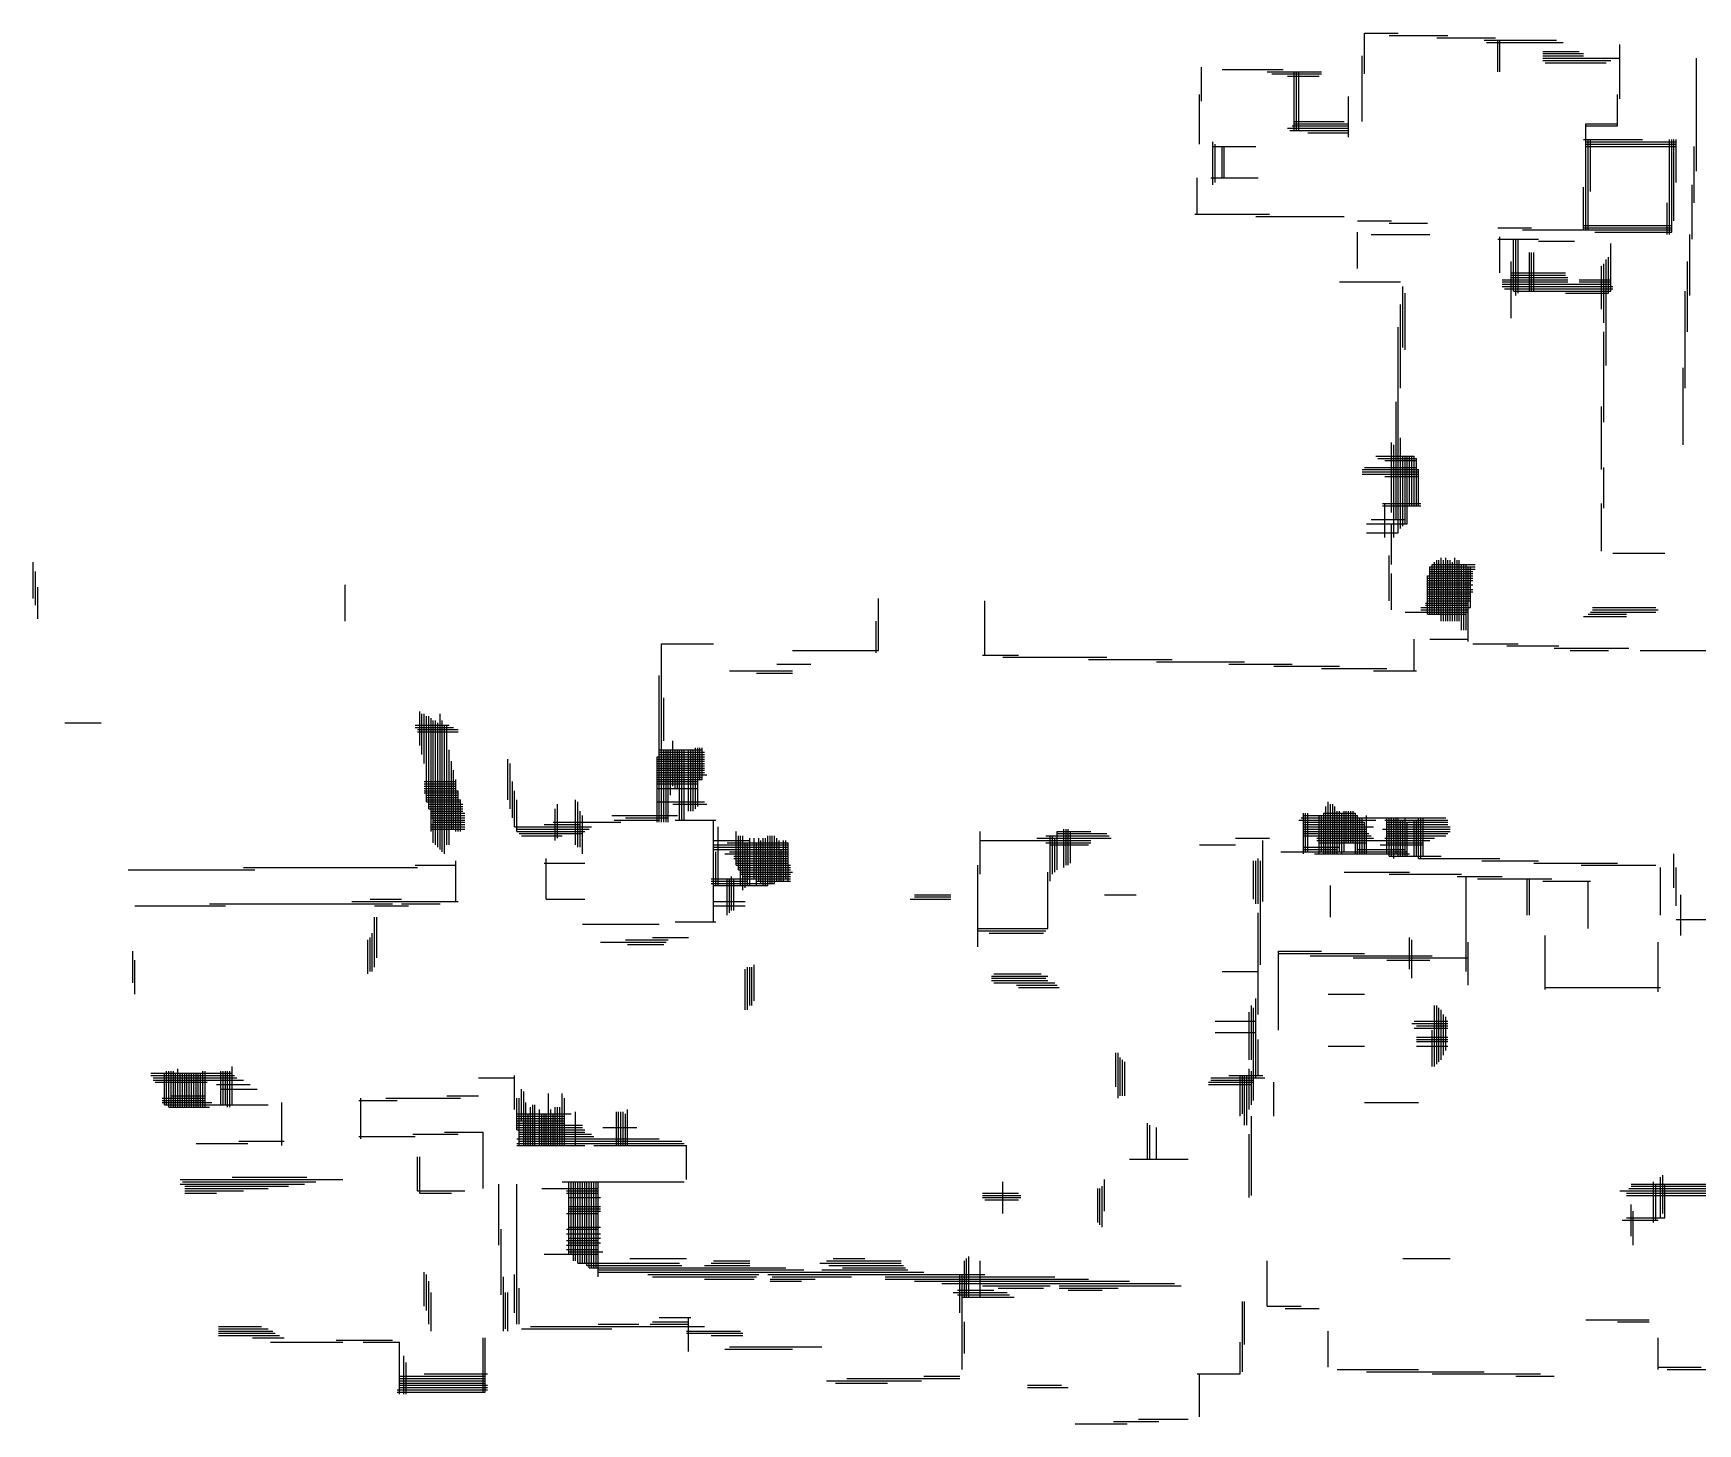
# Model space of a CAD drawing. Extents: x -18.2 to 24.4, y -13.5 to 16.4.
# Drawn here: x -18.2 to -3.47, y -13.1 to -0.8 of the extents above; entities that cross this region are included whole.
import ezdxf

# ---------------------------------------------------------------- set-up
doc = ezdxf.new("R2010")
doc.units = 0
doc.layers.add('1-0_REZ', color=7, linetype='CONTINUOUS')

msp = doc.modelspace()

# ---------------------------------------------------------------- linework, layer by layer
at = {"layer": '1-0_REZ'}
for p, q in [((-6.42, -0.8), (-6.12, -0.8)), ((-6.42, -1.16), (-6.42, -0.8)), ((-6.2, -0.82), (-5.68, -0.82)), ((-5.78, -0.84), (-5.26, -0.84)), ((-5.36, -0.86), (-4.72, -0.86)), ((-5.34, -0.88), (-4.66, -0.88)), ((-5.24, -1.14), (-5.24, -0.86)), ((-5.22, -1.14), (-5.22, -0.86)), ((-6.44, -1.58), (-6.44, -1)), ((-4.84, -0.96), (-4.52, -0.96)), ((-4.84, -0.98), (-4.48, -0.98)), ((-4.84, -1), (-4.48, -1)), ((-4.84, -1.02), (-4.16, -1.02)), ((-4.16, -1.38), (-4.16, -0.9)), ((-3.48, -2.02), (-3.48, -1.02)), ((-7.86, -1.4), (-7.86, -1.1)), ((-7.68, -1.12), (-7.14, -1.12)), ((-7.28, -1.14), (-6.8, -1.14)), ((-7.24, -1.16), (-6.8, -1.16)), ((-7.04, -1.66), (-7.04, -1.14)), ((-7.02, -1.66), (-7.02, -1.14)), ((-7, -1.66), (-7, -1.14)), ((-4.84, -1.04), (-4.24, -1.04)), ((-4.82, -1.06), (-4.28, -1.06)), ((-7.1, -1.18), (-6.82, -1.18)), ((-7.88, -1.78), (-7.88, -1.34)), ((-6.56, -1.72), (-6.56, -1.36)), ((-4.18, -1.62), (-4.18, -1.34)), ((-7.06, -1.62), (-6.56, -1.62)), ((-7.04, -1.58), (-6.6, -1.58)), ((-7.04, -1.6), (-6.56, -1.6)), ((-4.46, -1.6), (-4.18, -1.6)), ((-4.46, -2.54), (-4.46, -1.6)), ((-4.46, -1.62), (-4.18, -1.62)), ((-7.76, -2.14), (-7.76, -1.76)), ((-7.1, -1.64), (-6.56, -1.64)), ((-7.08, -1.66), (-6.56, -1.66)), ((-6.92, -1.68), (-6.56, -1.68)), ((-4.48, -1.74), (-3.96, -1.74)), ((-4.46, -1.76), (-3.66, -1.76)), ((-4.44, -2.54), (-4.44, -1.74)), ((-4.42, -2.2), (-4.42, -1.74)), ((-3.72, -2.58), (-3.72, -1.74)), ((-3.7, -2.56), (-3.7, -1.74)), ((-3.68, -2.46), (-3.68, -1.74)), ((-3.66, -2.12), (-3.66, -1.74)), ((-7.76, -1.8), (-7.38, -1.8)), ((-7.74, -2.12), (-7.74, -1.78)), ((-7.68, -2.08), (-7.68, -1.8)), ((-7.66, -2.08), (-7.66, -1.8)), ((-4.46, -1.78), (-3.66, -1.78)), ((-4.46, -1.8), (-3.66, -1.8)), ((-3.5, -2.3), (-3.5, -1.8)), ((-7.9, -2.4), (-7.9, -2.08)), ((-7.78, -2.08), (-7.36, -2.08)), ((-4.48, -2.54), (-4.48, -2.16)), ((-3.52, -2.62), (-3.52, -2.14)), ((-3.74, -2.58), (-3.74, -2.3)), ((-7.92, -2.4), (-7.26, -2.4)), ((-7.38, -2.42), (-6.6, -2.42)), ((-6.48, -2.46), (-6.18, -2.46)), ((-6.2, -2.48), (-5.86, -2.48)), ((-4.48, -2.5), (-3.7, -2.5)), ((-6.48, -2.88), (-6.48, -2.56)), ((-6.36, -2.58), (-5.84, -2.58)), ((-5.24, -2.52), (-4.94, -2.52)), ((-5.24, -2.62), (-4.88, -2.62)), ((-5.22, -2.92), (-5.22, -2.6)), ((-5.1, -3.08), (-5.1, -2.62)), ((-5.08, -3.12), (-5.08, -2.62)), ((-5.06, -3.1), (-5.06, -2.62)), ((-5.02, -2.54), (-3.7, -2.54)), ((-4.88, -2.64), (-4.56, -2.64)), ((-4.48, -2.52), (-3.7, -2.52)), ((-4.38, -2.56), (-3.7, -2.56)), ((-3.54, -3.12), (-3.54, -2.58)), ((-4.96, -3.08), (-4.96, -2.74)), ((-4.94, -3.08), (-4.94, -2.74)), ((-4.92, -3.08), (-4.92, -2.74)), ((-4.26, -3.1), (-4.26, -2.78)), ((-4.24, -3.08), (-4.24, -2.66)), ((-5.12, -3.32), (-5.12, -2.82)), ((-5.12, -2.92), (-4.64, -2.92)), ((-5.12, -2.94), (-4.64, -2.94)), ((-4.32, -3.24), (-4.32, -2.86)), ((-4.3, -3.36), (-4.3, -2.84)), ((-4.28, -3.74), (-4.28, -2.8)), ((-3.56, -3.44), (-3.56, -2.82)), ((-6.64, -3), (-6.1, -3)), ((-6.08, -3.58), (-6.08, -3.04)), ((-5.2, -2.98), (-4.62, -2.98)), ((-5.2, -3), (-4.62, -3)), ((-5.2, -3.02), (-4.24, -3.02)), ((-5.2, -3.04), (-4.22, -3.04)), ((-5.18, -3.06), (-4.22, -3.06)), ((-5.12, -2.96), (-4.62, -2.96)), ((-5.1, -3.08), (-4.24, -3.08)), ((-4.52, -2.98), (-4.24, -2.98)), ((-4.52, -3), (-4.24, -3)), ((-3.58, -3.94), (-3.58, -3.08)), ((-6.1, -3.94), (-6.1, -3.2)), ((-6.06, -3.6), (-6.06, -3.1)), ((-4.64, -3.1), (-4.26, -3.1)), ((-6.12, -5.22), (-6.12, -3.4)), ((-4.3, -4.24), (-4.3, -3.44)), ((-3.6, -4.44), (-3.6, -3.76)), ((-6.14, -5.1), (-6.14, -4.06)), ((-4.32, -4.66), (-4.32, -4.1)), ((-6.1, -5.18), (-6.1, -4.38)), ((-6.32, -4.54), (-5.98, -4.54)), ((-6.3, -4.56), (-5.96, -4.56)), ((-6.18, -5.04), (-6.18, -4.42)), ((-6.16, -5.26), (-6.16, -4.44)), ((-6.08, -5.16), (-6.08, -4.54)), ((-6.06, -5.14), (-6.06, -4.54)), ((-6.04, -5.14), (-6.04, -4.54)), ((-6.02, -4.98), (-6.02, -4.54)), ((-6, -4.98), (-6, -4.54)), ((-5.98, -4.98), (-5.98, -4.54)), ((-5.96, -4.98), (-5.96, -4.56)), ((-6.44, -4.66), (-5.94, -4.66)), ((-6.44, -4.68), (-5.94, -4.68)), ((-6.44, -4.7), (-5.94, -4.7)), ((-6.42, -4.64), (-5.96, -4.64)), ((-6.24, -4.58), (-5.96, -4.58)), ((-5.94, -4.98), (-5.94, -4.66)), ((-4.3, -5), (-4.3, -4.64)), ((-6.24, -4.72), (-5.94, -4.72)), ((-6.26, -4.96), (-5.92, -4.96)), ((-6.26, -4.98), (-5.92, -4.98)), ((-6.24, -5.26), (-6.24, -4.96)), ((-4.32, -5.38), (-4.32, -4.96)), ((-6.4, -5.14), (-6.04, -5.14)), ((-6.36, -5.1), (-6.06, -5.1)), ((-6.18, -5.5), (-6.18, -5.14)), ((-6.4, -5.22), (-6.12, -5.22)), ((-6.2, -5.82), (-6.2, -5.42)), ((-5.74, -6), (-5.74, -5.44)), ((-5.7, -6), (-5.7, -5.44)), ((-5.62, -6), (-5.62, -5.44)), ((-4.22, -5.4), (-3.76, -5.4)), ((-18.2, -5.8), (-18.2, -5.48)), ((-18.18, -5.86), (-18.18, -5.56)), ((-6.18, -5.9), (-6.18, -5.58)), ((-5.84, -5.52), (-5.44, -5.52)), ((-5.84, -5.94), (-5.84, -5.52)), ((-5.84, -5.54), (-5.44, -5.54)), ((-5.84, -5.56), (-5.46, -5.56)), ((-5.84, -5.58), (-5.46, -5.58)), ((-5.82, -5.5), (-5.44, -5.5)), ((-5.82, -5.94), (-5.82, -5.5)), ((-5.8, -5.94), (-5.8, -5.48)), ((-5.78, -5.94), (-5.78, -5.46)), ((-5.76, -5.94), (-5.76, -5.46)), ((-5.72, -6), (-5.72, -5.46)), ((-5.68, -6), (-5.68, -5.46)), ((-5.66, -6), (-5.66, -5.46)), ((-5.64, -6), (-5.64, -5.48)), ((-5.6, -6), (-5.6, -5.46)), ((-5.58, -6), (-5.58, -5.46)), ((-5.56, -6.08), (-5.56, -5.5)), ((-5.54, -6.08), (-5.54, -5.5)), ((-5.52, -6.08), (-5.52, -5.5)), ((-5.5, -6.18), (-5.5, -5.52)), ((-5.48, -5.88), (-5.48, -5.52)), ((-18.16, -5.98), (-18.16, -5.7)), ((-15.44, -6), (-15.44, -5.68)), ((-5.86, -5.6), (-5.46, -5.6)), ((-5.86, -5.94), (-5.86, -5.6)), ((-5.86, -5.62), (-5.46, -5.62)), ((-5.86, -5.64), (-5.46, -5.64)), ((-5.86, -5.66), (-5.48, -5.66)), ((-5.86, -5.68), (-5.46, -5.68)), ((-5.86, -5.7), (-5.48, -5.7)), ((-5.86, -5.72), (-5.46, -5.72)), ((-5.86, -5.74), (-5.46, -5.74)), ((-10.72, -6.26), (-10.72, -5.8)), ((-9.78, -6.3), (-9.78, -5.82)), ((-5.92, -5.88), (-5.48, -5.88)), ((-5.88, -5.84), (-5.5, -5.84)), ((-5.88, -5.86), (-5.5, -5.86)), ((-5.86, -5.76), (-5.48, -5.76)), ((-5.86, -5.78), (-5.48, -5.78)), ((-5.86, -5.8), (-5.48, -5.8)), ((-5.86, -5.82), (-5.48, -5.82)), ((-4.4, -5.88), (-3.84, -5.88)), ((-10.74, -6.28), (-10.74, -6)), ((-6.06, -5.92), (-5.5, -5.92)), ((-5.92, -5.9), (-5.5, -5.9)), ((-5.86, -5.94), (-5.52, -5.94)), ((-4.48, -5.96), (-4.1, -5.96)), ((-4.44, -5.94), (-4.1, -5.94)), ((-4.42, -5.92), (-3.84, -5.92)), ((-4.4, -5.9), (-3.82, -5.9)), ((-5.98, -6.44), (-5.98, -6.16)), ((-5.84, -6.16), (-5.5, -6.16)), ((-12.64, -6.2), (-12.18, -6.2)), ((-12.64, -7.78), (-12.64, -6.2)), ((-11.48, -6.26), (-10.72, -6.26)), ((-9.8, -6.3), (-9.48, -6.3)), ((-9.62, -6.32), (-8.7, -6.32)), ((-5.46, -6.2), (-5.06, -6.2)), ((-5.16, -6.22), (-4.7, -6.22)), ((-4.74, -6.24), (-4.08, -6.24)), ((-4.6, -6.26), (-4.26, -6.26)), ((-3.98, -6.26), (-3.38, -6.26)), ((-12.66, -7.78), (-12.66, -6.48)), ((-12.04, -6.44), (-11.48, -6.44)), ((-11.8, -6.46), (-11.48, -6.46)), ((-11.62, -6.38), (-11.32, -6.38)), ((-8.86, -6.34), (-8.12, -6.34)), ((-8.26, -6.36), (-7.48, -6.36)), ((-7.62, -6.38), (-7.06, -6.38)), ((-7.22, -6.4), (-6.64, -6.4)), ((-6.8, -6.42), (-6.22, -6.42)), ((-6.34, -6.44), (-5.96, -6.44)), ((-12.62, -7.06), (-12.62, -6.68)), ((-17.92, -6.9), (-17.6, -6.9)), ((-14.82, -6.92), (-14.52, -6.92)), ((-14.78, -7.1), (-14.78, -6.8)), ((-14.76, -7.18), (-14.76, -6.82)), ((-14.74, -7.26), (-14.74, -6.82)), ((-14.72, -7.6), (-14.72, -6.84)), ((-14.7, -7.66), (-14.7, -6.84)), ((-14.68, -7.86), (-14.68, -6.86)), ((-14.66, -7.96), (-14.66, -6.88)), ((-14.64, -7.98), (-14.64, -6.88)), ((-14.62, -8), (-14.62, -6.9)), ((-14.6, -8.02), (-14.6, -6.82)), ((-14.58, -8.04), (-14.58, -6.88)), ((-14.56, -8.06), (-14.56, -6.92)), ((-14.54, -7.98), (-14.54, -6.92)), ((-14.82, -6.94), (-14.48, -6.94)), ((-14.8, -6.96), (-14.44, -6.96)), ((-14.8, -6.98), (-14.44, -6.98)), ((-12.54, -7.46), (-12.54, -7.06)), ((-14.52, -7.98), (-14.52, -7.14)), ((-12.68, -7.2), (-12.26, -7.2)), ((-12.68, -7.78), (-12.68, -7.2)), ((-12.66, -7.14), (-12.28, -7.14)), ((-12.66, -7.16), (-12.26, -7.16)), ((-12.66, -7.18), (-12.26, -7.18)), ((-12.62, -7.78), (-12.62, -7.14)), ((-12.6, -7.78), (-12.6, -7.14)), ((-12.58, -7.78), (-12.58, -7.14)), ((-12.56, -7.54), (-12.56, -7.14)), ((-12.52, -7.48), (-12.52, -7.14)), ((-12.5, -7.48), (-12.5, -7.14)), ((-12.48, -7.76), (-12.48, -7.14)), ((-12.46, -7.76), (-12.46, -7.14)), ((-12.44, -7.76), (-12.44, -7.14)), ((-12.4, -7.68), (-12.4, -7.14)), ((-12.38, -7.68), (-12.38, -7.14)), ((-12.36, -7.68), (-12.36, -7.14)), ((-12.34, -7.66), (-12.34, -7.12)), ((-12.32, -7.64), (-12.32, -7.12)), ((-12.3, -7.4), (-12.3, -7.12)), ((-12.28, -7.4), (-12.28, -7.12)), ((-14.5, -7.84), (-14.5, -7.24)), ((-14.48, -7.84), (-14.48, -7.32)), ((-14, -7.58), (-14, -7.22)), ((-13.98, -7.66), (-13.98, -7.26)), ((-12.68, -7.22), (-12.26, -7.22)), ((-12.68, -7.24), (-12.26, -7.24)), ((-12.68, -7.26), (-12.26, -7.26)), ((-12.68, -7.28), (-12.26, -7.28)), ((-12.68, -7.3), (-12.26, -7.3)), ((-12.68, -7.32), (-12.26, -7.32)), ((-12.68, -7.34), (-12.26, -7.34)), ((-12.68, -7.36), (-12.24, -7.36)), ((-14.74, -7.42), (-14.46, -7.42)), ((-14.74, -7.44), (-14.46, -7.44)), ((-14.74, -7.46), (-14.46, -7.46)), ((-14.74, -7.48), (-14.46, -7.48)), ((-14.74, -7.5), (-14.44, -7.5)), ((-14.46, -7.86), (-14.46, -7.4)), ((-14.44, -7.86), (-14.44, -7.5)), ((-13.96, -7.74), (-13.96, -7.42)), ((-13.94, -7.82), (-13.94, -7.5)), ((-12.68, -7.38), (-12.28, -7.38)), ((-12.68, -7.4), (-12.28, -7.4)), ((-12.68, -7.42), (-12.32, -7.42)), ((-12.68, -7.44), (-12.32, -7.44)), ((-12.68, -7.48), (-12.32, -7.48)), ((-14.74, -7.52), (-14.44, -7.52)), ((-14.72, -7.54), (-14.44, -7.54)), ((-14.72, -7.56), (-14.44, -7.56)), ((-14.72, -7.58), (-14.42, -7.58)), ((-14.72, -7.6), (-14.42, -7.6)), ((-14.7, -7.62), (-14.4, -7.62)), ((-14.7, -7.64), (-14.4, -7.64)), ((-14.42, -7.86), (-14.42, -7.58)), ((-13.92, -7.86), (-13.92, -7.58)), ((-13.56, -7.92), (-13.56, -7.62)), ((-13.4, -7.98), (-13.4, -7.58)), ((-13.38, -8), (-13.38, -7.6)), ((-12.68, -7.6), (-12.26, -7.6)), ((-12.54, -7.62), (-12.24, -7.62)), ((-6.76, -8.06), (-6.76, -7.64)), ((-6.74, -8.06), (-6.74, -7.6)), ((-6.72, -8.06), (-6.72, -7.62)), ((-6.7, -8.06), (-6.7, -7.62)), ((-6.68, -8.06), (-6.68, -7.64)), ((-14.7, -7.66), (-14.4, -7.66)), ((-14.68, -7.68), (-14.4, -7.68)), ((-14.68, -7.7), (-14.38, -7.7)), ((-14.68, -7.72), (-14.38, -7.72)), ((-14.68, -7.74), (-14.38, -7.74)), ((-14.68, -7.8), (-14.38, -7.8)), ((-14.66, -7.76), (-14.38, -7.76)), ((-14.66, -7.78), (-14.38, -7.78)), ((-13.68, -7.8), (-13.36, -7.8)), ((-13.6, -7.78), (-13, -7.78)), ((-13.58, -7.94), (-13.58, -7.66)), ((-13.36, -8), (-13.36, -7.68)), ((-13.34, -8.06), (-13.34, -7.72)), ((-13.08, -7.72), (-12.5, -7.72)), ((-13.06, -7.76), (-12.66, -7.76)), ((-12.96, -7.74), (-12.58, -7.74)), ((-12.52, -7.76), (-12.16, -7.76)), ((-12.18, -8.66), (-12.18, -7.76)), ((-7, -7.76), (-6.32, -7.76)), ((-6.98, -7.74), (-5.7, -7.74)), ((-6.96, -8.06), (-6.96, -7.7)), ((-6.96, -7.72), (-6.48, -7.72)), ((-6.96, -7.78), (-6.42, -7.78)), ((-6.96, -7.8), (-6.42, -7.8)), ((-6.94, -8.04), (-6.94, -7.7)), ((-6.92, -8.04), (-6.92, -7.7)), ((-6.82, -8.06), (-6.82, -7.72)), ((-6.8, -8.04), (-6.8, -7.72)), ((-6.78, -7.7), (-6.5, -7.7)), ((-6.78, -8.06), (-6.78, -7.7)), ((-6.66, -8.06), (-6.66, -7.68)), ((-6.64, -8.04), (-6.64, -7.68)), ((-6.62, -8.06), (-6.62, -7.7)), ((-6.6, -8.04), (-6.6, -7.68)), ((-6.58, -7.96), (-6.58, -7.68)), ((-6.56, -7.96), (-6.56, -7.68)), ((-6.54, -7.96), (-6.54, -7.68)), ((-6.52, -7.96), (-6.52, -7.68)), ((-6.5, -8.06), (-6.5, -7.7)), ((-6.48, -8.06), (-6.48, -7.72)), ((-6.46, -8.06), (-6.46, -7.74)), ((-6.44, -8.06), (-6.44, -7.74)), ((-6.42, -8.06), (-6.42, -7.78)), ((-6.4, -8.06), (-6.4, -7.72)), ((-6.24, -7.76), (-5.68, -7.76)), ((-6.22, -8.06), (-6.22, -7.74)), ((-6.22, -7.78), (-5.68, -7.78)), ((-6.22, -7.8), (-5.68, -7.8)), ((-6.2, -8.08), (-6.2, -7.74)), ((-6.18, -8.08), (-6.18, -7.74)), ((-6.16, -8.1), (-6.16, -7.74)), ((-6.14, -8.06), (-6.14, -7.74)), ((-6.12, -8.08), (-6.12, -7.74)), ((-6.1, -8.08), (-6.1, -7.76)), ((-6.08, -8.08), (-6.08, -7.76)), ((-6.06, -8.08), (-6.06, -7.74)), ((-6.04, -8.08), (-6.04, -7.78)), ((-5.98, -8.08), (-5.98, -7.76)), ((-5.96, -8.08), (-5.96, -7.76)), ((-5.94, -8.1), (-5.94, -7.74)), ((-5.92, -8.1), (-5.92, -7.74)), ((-5.9, -8.08), (-5.9, -7.74)), ((-14.68, -7.82), (-14.38, -7.82)), ((-14.68, -7.84), (-14.38, -7.84)), ((-13.94, -7.82), (-13.26, -7.82)), ((-13.92, -7.84), (-13.28, -7.84)), ((-13.92, -7.86), (-13.32, -7.86)), ((-13.9, -7.88), (-13.34, -7.88)), ((-13.88, -7.9), (-13.52, -7.9)), ((-12.18, -7.94), (-11.86, -7.94)), ((-12.14, -8.34), (-12.14, -7.82)), ((-11.98, -8.16), (-11.98, -7.86)), ((-11.96, -8.2), (-11.96, -7.9)), ((-11.94, -8.34), (-11.94, -7.9)), ((-11.92, -8.38), (-11.92, -7.9)), ((-11.86, -8.34), (-11.86, -7.92)), ((-11.82, -8.28), (-11.82, -7.92)), ((-11.78, -8.3), (-11.78, -7.92)), ((-11.76, -8.32), (-11.76, -7.94)), ((-11.74, -8.34), (-11.74, -7.92)), ((-11.72, -8.34), (-11.72, -7.92)), ((-11.7, -8.34), (-11.7, -7.9)), ((-11.68, -8.32), (-11.68, -7.9)), ((-11.66, -8.32), (-11.66, -7.9)), ((-11.64, -8.32), (-11.64, -7.9)), ((-11.62, -8.3), (-11.62, -7.92)), ((-11.6, -8.3), (-11.6, -7.94)), ((-11.56, -8.3), (-11.56, -7.94)), ((-11.54, -8.28), (-11.54, -7.94)), ((-9.82, -8.24), (-9.82, -7.86)), ((-9.82, -7.94), (-8.84, -7.94)), ((-9.32, -7.92), (-8.66, -7.92)), ((-9.24, -7.9), (-8.68, -7.9)), ((-9.2, -8.3), (-9.2, -7.9)), ((-9.18, -8.24), (-9.18, -7.9)), ((-9.16, -8.22), (-9.16, -7.92)), ((-9.14, -7.86), (-8.84, -7.86)), ((-9.14, -8.2), (-9.14, -7.86)), ((-9.14, -7.88), (-8.7, -7.88)), ((-9.08, -8.18), (-9.08, -7.84)), ((-9.06, -8.16), (-9.06, -7.84)), ((-9.04, -8.16), (-9.04, -7.84)), ((-9.02, -8.14), (-9.02, -7.86)), ((-7.56, -7.92), (-7.26, -7.92)), ((-7.32, -8.48), (-7.32, -7.94)), ((-6.96, -7.82), (-6.34, -7.82)), ((-6.96, -7.84), (-6.4, -7.84)), ((-6.96, -7.86), (-6.4, -7.86)), ((-6.96, -7.88), (-6.38, -7.88)), ((-6.96, -7.9), (-6.36, -7.9)), ((-6.84, -7.92), (-6.34, -7.92)), ((-6.84, -7.94), (-5.84, -7.94)), ((-6.26, -7.84), (-5.66, -7.84)), ((-6.24, -7.92), (-5.8, -7.92)), ((-6.22, -7.82), (-5.66, -7.82)), ((-6.22, -7.86), (-5.66, -7.86)), ((-6.22, -7.88), (-5.68, -7.88)), ((-6.22, -7.9), (-5.7, -7.9)), ((-13.66, -8.46), (-13.66, -8.1)), ((-12.18, -7.98), (-11.52, -7.98)), ((-12.18, -8), (-11.52, -8)), ((-12.18, -8.02), (-11.52, -8.02)), ((-12.16, -8.34), (-12.16, -8.04)), ((-12.08, -8.06), (-11.52, -8.06)), ((-12.06, -7.96), (-11.52, -7.96)), ((-12.04, -8.04), (-11.52, -8.04)), ((-12, -8.08), (-11.52, -8.08)), ((-12, -8.1), (-11.52, -8.1)), ((-11.9, -8.36), (-11.9, -7.96)), ((-11.88, -8.34), (-11.88, -7.96)), ((-11.8, -8.34), (-11.8, -7.96)), ((-11.58, -8.3), (-11.58, -8.02)), ((-11.52, -8.3), (-11.52, -7.96)), ((-9.24, -7.96), (-8.84, -7.96)), ((-9.2, -7.98), (-8.86, -7.98)), ((-7.88, -7.98), (-7.56, -7.98)), ((-7.36, -8.5), (-7.36, -8.1)), ((-7.16, -8.04), (-6.04, -8.04)), ((-6.96, -8), (-6.64, -8)), ((-6.96, -8.02), (-6.66, -8.02)), ((-6.86, -8.06), (-6.02, -8.06)), ((-6.82, -7.96), (-6.4, -7.96)), ((-6.48, -8.02), (-6.06, -8.02)), ((-6.28, -7.98), (-5.9, -7.98)), ((-6.22, -7.96), (-5.9, -7.96)), ((-6.2, -8.08), (-5.74, -8.08)), ((-5.94, -8.1), (-5.22, -8.1)), ((-3.68, -8.36), (-3.68, -8.06)), ((-17.36, -8.2), (-16.24, -8.2)), ((-16.34, -8.18), (-14.8, -8.18)), ((-14.82, -8.16), (-14.46, -8.16)), ((-14.46, -8.48), (-14.46, -8.12)), ((-13.68, -8.14), (-13.32, -8.14)), ((-11.98, -8.12), (-11.52, -8.12)), ((-11.98, -8.14), (-11.52, -8.14)), ((-11.98, -8.16), (-11.5, -8.16)), ((-11.96, -8.18), (-11.5, -8.18)), ((-11.96, -8.2), (-11.5, -8.2)), ((-11.94, -8.22), (-11.48, -8.22)), ((-11.94, -8.24), (-11.5, -8.24)), ((-9.84, -8.88), (-9.84, -8.16)), ((-9.22, -8.72), (-9.22, -8.22)), ((-7.4, -8.46), (-7.4, -8.12)), ((-7.38, -8.5), (-7.38, -8.12)), ((-7.34, -9.04), (-7.34, -8.12)), ((-6.6, -8.22), (-6.02, -8.22)), ((-6.2, -8.24), (-5.56, -8.24)), ((-5.38, -8.12), (-4.88, -8.12)), ((-4.92, -8.14), (-4.18, -8.14)), ((-4.5, -8.16), (-3.84, -8.16)), ((-3.8, -8.6), (-3.8, -8.18)), ((-3.66, -8.52), (-3.66, -8.18)), ((-12.2, -8.28), (-11.5, -8.28)), ((-12.2, -8.3), (-11.88, -8.3)), ((-12.2, -8.32), (-11.64, -8.32)), ((-12.18, -8.34), (-11.7, -8.34)), ((-12.06, -8.6), (-12.06, -8.28)), ((-12.04, -8.58), (-12.04, -8.28)), ((-12.02, -8.56), (-12.02, -8.26)), ((-12, -8.56), (-12, -8.28)), ((-11.92, -8.26), (-11.5, -8.26)), ((-11.8, -8.3), (-11.5, -8.3)), ((-6.72, -8.62), (-6.72, -8.34)), ((-5.6, -8.26), (-5.2, -8.26)), ((-5.52, -9.1), (-5.52, -8.26)), ((-5.42, -8.28), (-4.76, -8.28)), ((-4.98, -8.6), (-4.98, -8.28)), ((-4.96, -8.6), (-4.96, -8.28)), ((-4.84, -8.3), (-4.42, -8.3)), ((-4.44, -8.72), (-4.44, -8.3)), ((-17.3, -8.52), (-16.5, -8.52)), ((-16.64, -8.5), (-15.02, -8.5)), ((-15.38, -8.48), (-14.44, -8.48)), ((-15.22, -8.46), (-14.94, -8.46)), ((-15.18, -8.52), (-14.88, -8.52)), ((-14.94, -8.5), (-14.6, -8.5)), ((-13.66, -8.46), (-13.32, -8.46)), ((-12.18, -8.48), (-11.9, -8.48)), ((-12.18, -8.52), (-11.9, -8.52)), ((-10.44, -8.46), (-10.08, -8.46)), ((-10.4, -8.42), (-10.08, -8.42)), ((-10.4, -8.44), (-10.08, -8.44)), ((-8.72, -8.42), (-8.44, -8.42)), ((-3.62, -8.78), (-3.62, -8.42)), ((-15.18, -9.06), (-15.18, -8.62)), ((-15.16, -8.98), (-15.16, -8.62)), ((-13.34, -8.68), (-12.66, -8.68)), ((-12.52, -8.66), (-12.16, -8.66)), ((-7.36, -9.48), (-7.36, -8.58)), ((-3.66, -8.64), (-2.76, -8.64)), ((-15.24, -9.12), (-15.24, -8.82)), ((-15.22, -9.1), (-15.22, -8.8)), ((-15.2, -9.1), (-15.2, -8.76)), ((-12.96, -8.82), (-12.58, -8.82)), ((-12.72, -8.8), (-12.4, -8.8)), ((-9.84, -8.72), (-9.22, -8.72)), ((-9.84, -8.74), (-9.24, -8.74)), ((-9.74, -8.76), (-9.26, -8.76)), ((-6.02, -9.08), (-6.02, -8.8)), ((-6, -9.16), (-6, -8.82)), ((-4.82, -9.26), (-4.82, -8.78)), ((-17.32, -9.2), (-17.32, -8.92)), ((-13.18, -8.84), (-12.6, -8.84)), ((-12.94, -8.86), (-12.62, -8.86)), ((-7.18, -8.92), (-6.8, -8.92)), ((-7.18, -9.62), (-7.18, -8.92)), ((-7.18, -8.94), (-6.42, -8.94)), ((-6.9, -8.96), (-5.82, -8.96)), ((-6.52, -8.98), (-5.5, -8.98)), ((-5.5, -9.22), (-5.5, -8.84)), ((-3.82, -9.28), (-3.82, -8.84)), ((-17.3, -9.3), (-17.3, -9)), ((-11.9, -9.44), (-11.9, -9.08)), ((-11.88, -9.44), (-11.88, -9.06)), ((-11.86, -9.4), (-11.86, -9.06)), ((-11.84, -9.4), (-11.84, -9.06)), ((-11.82, -9.36), (-11.82, -9.04)), ((-9.7, -9.12), (-9.28, -9.12)), ((-7.68, -9.1), (-7.36, -9.1)), ((-6.22, -9), (-5.84, -9)), ((-9.72, -9.14), (-9.22, -9.14)), ((-9.72, -9.16), (-9.24, -9.16)), ((-9.72, -9.18), (-9.22, -9.18)), ((-9.7, -9.2), (-9.16, -9.2)), ((-9.5, -9.22), (-9.14, -9.22)), ((-9.48, -9.24), (-9.12, -9.24)), ((-4.82, -9.24), (-3.8, -9.24)), ((-7.42, -9.88), (-7.42, -9.4)), ((-7.4, -10.24), (-7.4, -9.42)), ((-7.38, -10.04), (-7.38, -9.34)), ((-6.74, -9.3), (-6.42, -9.3)), ((-5.8, -9.94), (-5.8, -9.4)), ((-5.78, -9.92), (-5.78, -9.4)), ((-5.76, -9.9), (-5.76, -9.42)), ((-7.74, -9.54), (-7.38, -9.54)), ((-7.44, -9.88), (-7.44, -9.46)), ((-6, -9.56), (-5.68, -9.56)), ((-5.98, -9.54), (-5.68, -9.54)), ((-5.74, -9.88), (-5.74, -9.44)), ((-5.72, -9.84), (-5.72, -9.48)), ((-5.7, -9.8), (-5.7, -9.5)), ((-7.74, -9.64), (-7.38, -9.64)), ((-7.36, -10.02), (-7.36, -9.7)), ((-5.98, -9.6), (-5.68, -9.6)), ((-5.96, -9.58), (-5.68, -9.58)), ((-5.96, -9.68), (-5.68, -9.68)), ((-5.96, -9.7), (-5.68, -9.7)), ((-5.96, -9.72), (-5.68, -9.72)), ((-5.82, -9.94), (-5.82, -9.62)), ((-8.62, -10.12), (-8.62, -9.82)), ((-8.6, -10.22), (-8.6, -9.82)), ((-8.58, -10.2), (-8.58, -9.86)), ((-6.74, -9.76), (-6.42, -9.76)), ((-5.96, -9.76), (-5.68, -9.76)), ((-17.16, -10), (-16.44, -10)), ((-17.04, -10.28), (-17.04, -10)), ((-17.02, -10.28), (-17.02, -9.98)), ((-17, -10.3), (-17, -9.98)), ((-16.98, -10.3), (-16.98, -9.98)), ((-16.96, -10.3), (-16.96, -9.98)), ((-16.94, -10.3), (-16.94, -10)), ((-16.92, -10.3), (-16.92, -9.96)), ((-16.9, -10.3), (-16.9, -10)), ((-16.88, -10.3), (-16.88, -10)), ((-16.86, -10.3), (-16.86, -10)), ((-16.84, -10.3), (-16.84, -10)), ((-16.82, -10.3), (-16.82, -10)), ((-16.8, -10.3), (-16.8, -10)), ((-16.78, -10.3), (-16.78, -10)), ((-16.76, -10.3), (-16.76, -10)), ((-16.74, -10.3), (-16.74, -10)), ((-16.72, -10.3), (-16.72, -10)), ((-16.7, -10.3), (-16.7, -9.98)), ((-16.68, -10.3), (-16.68, -9.98)), ((-16.54, -10.28), (-16.54, -9.98)), ((-16.52, -10.28), (-16.52, -9.98)), ((-16.5, -10.28), (-16.5, -9.98)), ((-16.48, -10.3), (-16.48, -9.98)), ((-16.46, -10.3), (-16.46, -9.98)), ((-16.44, -10.28), (-16.44, -9.94)), ((-8.56, -10.2), (-8.56, -9.88)), ((-8.54, -10.2), (-8.54, -9.9)), ((-7.44, -10.32), (-7.44, -9.96)), ((-7.42, -10.28), (-7.42, -9.98)), ((-17.16, -10.02), (-16.42, -10.02)), ((-17.14, -10.04), (-16.4, -10.04)), ((-17.14, -10.06), (-16.34, -10.06)), ((-17.12, -10.08), (-16.66, -10.08)), ((-16.58, -10.1), (-16.28, -10.1)), ((-16.54, -10.14), (-16.22, -10.14)), ((-14.26, -10.04), (-13.94, -10.04)), ((-13.94, -10.32), (-13.94, -10.02)), ((-13.88, -10.42), (-13.88, -10.14)), ((-13.86, -10.64), (-13.86, -10.16)), ((-7.8, -10.08), (-7.4, -10.08)), ((-7.8, -10.1), (-7.42, -10.1)), ((-7.78, -10.04), (-7.3, -10.04)), ((-7.78, -10.06), (-7.4, -10.06)), ((-7.62, -10.02), (-7.32, -10.02)), ((-7.52, -10.38), (-7.52, -10.02)), ((-7.5, -10.36), (-7.5, -10.02)), ((-7.48, -10.46), (-7.48, -10.02)), ((-7.46, -10.46), (-7.46, -10.02)), ((-7.22, -10.38), (-7.22, -10.08)), ((-17.06, -10.22), (-16.68, -10.22)), ((-17.06, -10.24), (-16.68, -10.24)), ((-17.06, -10.26), (-16.62, -10.26)), ((-17.04, -10.28), (-16.12, -10.28)), ((-17, -10.3), (-16.64, -10.3)), ((-16.98, -10.2), (-16.68, -10.2)), ((-16, -10.64), (-16, -10.26)), ((-15.32, -10.24), (-14.98, -10.24)), ((-15.3, -10.58), (-15.3, -10.22)), ((-15.08, -10.22), (-14.42, -10.22)), ((-14.54, -10.2), (-14.26, -10.2)), ((-13.92, -10.5), (-13.92, -10.22)), ((-13.9, -10.64), (-13.9, -10.22)), ((-13.84, -10.64), (-13.84, -10.26)), ((-13.8, -10.64), (-13.8, -10.3)), ((-13.78, -10.64), (-13.78, -10.28)), ((-13.76, -10.64), (-13.76, -10.28)), ((-13.64, -10.64), (-13.64, -10.18)), ((-13.58, -10.64), (-13.58, -10.3)), ((-13.56, -10.64), (-13.56, -10.3)), ((-13.54, -10.64), (-13.54, -10.3)), ((-13.52, -10.64), (-13.52, -10.18)), ((-13.5, -10.64), (-13.5, -10.22)), ((-6.42, -10.26), (-5.94, -10.26)), ((-13.92, -10.36), (-13.44, -10.36)), ((-13.92, -10.38), (-13.5, -10.38)), ((-13.92, -10.4), (-13.5, -10.4)), ((-13.92, -10.42), (-13.5, -10.42)), ((-13.92, -10.44), (-13.5, -10.44)), ((-13.82, -10.64), (-13.82, -10.36)), ((-13.72, -10.64), (-13.72, -10.32)), ((-13.7, -10.64), (-13.7, -10.36)), ((-13.68, -10.64), (-13.68, -10.36)), ((-13.66, -10.64), (-13.66, -10.36)), ((-13.62, -10.64), (-13.62, -10.32)), ((-13.6, -10.64), (-13.6, -10.36)), ((-13.4, -10.64), (-13.4, -10.34)), ((-13.04, -10.64), (-13.04, -10.34)), ((-13.02, -10.64), (-13.02, -10.34)), ((-13, -10.64), (-13, -10.34)), ((-12.98, -10.64), (-12.98, -10.34)), ((-12.96, -10.64), (-12.96, -10.36)), ((-12.94, -10.64), (-12.94, -10.32)), ((-8.34, -10.76), (-8.34, -10.44)), ((-7.42, -11.08), (-7.42, -10.38)), ((-16.38, -10.6), (-15.98, -10.6)), ((-15.32, -10.56), (-14.82, -10.56)), ((-14.84, -10.54), (-14.44, -10.54)), ((-14.56, -10.52), (-14.22, -10.52)), ((-14.22, -11.02), (-14.22, -10.52)), ((-13.92, -10.46), (-13.34, -10.46)), ((-13.92, -10.48), (-13.34, -10.48)), ((-13.92, -10.5), (-13.32, -10.5)), ((-13.92, -10.58), (-12.66, -10.58)), ((-13.9, -10.52), (-13.32, -10.52)), ((-13.9, -10.54), (-13.26, -10.54)), ((-13.9, -10.56), (-13.24, -10.56)), ((-13.9, -10.6), (-12.46, -10.6)), ((-13.16, -10.48), (-12.86, -10.48)), ((-8.32, -10.76), (-8.32, -10.46)), ((-8.26, -10.76), (-8.26, -10.48)), ((-7.44, -11.1), (-7.44, -10.54)), ((-16.76, -10.62), (-16.3, -10.62)), ((-14.8, -11.04), (-14.8, -10.74)), ((-14.78, -11.06), (-14.78, -10.74)), ((-13.92, -10.62), (-12.44, -10.62)), ((-13.92, -10.64), (-13.32, -10.64)), ((-13.24, -10.64), (-12.42, -10.64)), ((-12.42, -10.94), (-12.42, -10.64)), ((-8.5, -10.76), (-7.98, -10.76)), ((-3.78, -11.24), (-3.78, -10.9)), ((-16.9, -10.94), (-15.46, -10.94)), ((-16.9, -10.98), (-15.8, -10.98)), ((-16.88, -10.96), (-15.7, -10.96)), ((-16.86, -11), (-15.94, -11)), ((-16.86, -11.02), (-16.12, -11.02)), ((-16.86, -11.04), (-16.34, -11.04)), ((-16.44, -10.92), (-15.78, -10.92)), ((-14.8, -11.04), (-14.38, -11.04)), ((-14.08, -11.52), (-14.08, -10.98)), ((-13.92, -12.22), (-13.92, -10.98)), ((-13.7, -11.02), (-13.2, -11.02)), ((-13.52, -10.96), (-12.44, -10.96)), ((-13.48, -11.04), (-13.2, -11.04)), ((-13.46, -11.6), (-13.46, -10.96)), ((-13.44, -11.6), (-13.44, -10.96)), ((-13.42, -11.66), (-13.42, -10.96)), ((-13.4, -11.66), (-13.4, -10.96)), ((-13.38, -11.68), (-13.38, -10.96)), ((-13.36, -11.68), (-13.36, -10.96)), ((-13.34, -11.68), (-13.34, -10.96)), ((-13.32, -11.68), (-13.32, -10.96)), ((-13.3, -11.7), (-13.3, -10.96)), ((-13.28, -11.72), (-13.28, -10.96)), ((-13.26, -11.72), (-13.26, -10.96)), ((-13.24, -11.72), (-13.24, -10.96)), ((-13.22, -11.72), (-13.22, -10.96)), ((-13.2, -11.8), (-13.2, -10.96)), ((-9.62, -11.24), (-9.62, -10.96)), ((-8.78, -11.32), (-8.78, -11.02)), ((-8.76, -11.34), (-8.76, -11.02)), ((-8.74, -11.36), (-8.74, -11)), ((-8.72, -11.22), (-8.72, -10.94)), ((-4.16, -11.04), (-3.1, -11.04)), ((-4.08, -11.02), (-3.1, -11.02)), ((-4.06, -10.98), (-3.18, -10.98)), ((-4.06, -11), (-3.12, -11)), ((-3.86, -11.32), (-3.86, -10.96)), ((-3.84, -11.3), (-3.84, -10.98)), ((-3.8, -11.28), (-3.8, -10.92)), ((-3.76, -11.28), (-3.76, -10.98)), ((-16.86, -11.06), (-16.58, -11.06)), ((-14.78, -11.06), (-14.5, -11.06)), ((-13.48, -11.06), (-13.2, -11.06)), ((-13.46, -11.1), (-13.18, -11.1)), ((-13.46, -11.18), (-13.18, -11.18)), ((-9.8, -11.06), (-9.48, -11.06)), ((-9.8, -11.08), (-9.46, -11.08)), ((-9.8, -11.1), (-9.46, -11.1)), ((-9.78, -11.12), (-9.48, -11.12)), ((-4.1, -11.06), (-3.1, -11.06)), ((-4.1, -11.08), (-3.1, -11.08)), ((-4.06, -11.44), (-4.06, -11.16)), ((-13.48, -11.24), (-13.2, -11.24)), ((-13.46, -11.2), (-13.18, -11.2)), ((-13.46, -11.22), (-13.18, -11.22)), ((-4.14, -11.3), (-3.82, -11.3)), ((-4.1, -11.28), (-3.76, -11.28)), ((-4.04, -11.52), (-4.04, -11.22)), ((-14.06, -11.96), (-14.06, -11.38)), ((-13.48, -11.38), (-13.2, -11.38)), ((-13.48, -11.42), (-13.18, -11.42)), ((-13.48, -11.48), (-13.2, -11.48)), ((-13.46, -11.36), (-13.18, -11.36)), ((-13.46, -11.46), (-13.18, -11.46)), ((-13.68, -11.6), (-13.2, -11.6)), ((-13.48, -11.52), (-13.2, -11.52)), ((-13.48, -11.56), (-13.2, -11.56)), ((-13.46, -11.5), (-13.18, -11.5)), ((-13.46, -11.58), (-13.16, -11.58)), ((-9.92, -11.98), (-9.92, -11.62)), ((-14.74, -12.06), (-14.74, -11.76)), ((-14.72, -12.1), (-14.72, -11.78)), ((-13.94, -12.12), (-13.94, -11.78)), ((-13.38, -11.68), (-12.48, -11.68)), ((-13.3, -11.7), (-12.46, -11.7)), ((-13.28, -11.72), (-11.54, -11.72)), ((-13.2, -11.74), (-11.38, -11.74)), ((-13.2, -11.76), (-10.32, -11.76)), ((-12.92, -11.64), (-12.42, -11.64)), ((-12.76, -11.78), (-11.78, -11.78)), ((-12.26, -11.7), (-11.86, -11.7)), ((-12.2, -11.68), (-11.86, -11.68)), ((-12.18, -11.66), (-11.86, -11.66)), ((-11.7, -11.78), (-9.78, -11.78)), ((-11.24, -11.68), (-10.52, -11.68)), ((-11.22, -11.74), (-10.46, -11.74)), ((-11.18, -11.66), (-10.52, -11.66)), ((-11.16, -11.7), (-10.5, -11.7)), ((-11.12, -11.64), (-10.84, -11.64)), ((-11.04, -11.72), (-10.48, -11.72)), ((-10, -12.12), (-10, -11.78)), ((-9.98, -12.62), (-9.98, -11.78)), ((-9.96, -11.98), (-9.96, -11.66)), ((-9.94, -11.98), (-9.94, -11.64)), ((-9.82, -11.98), (-9.82, -11.66)), ((-7.28, -12.06), (-7.28, -11.66)), ((-6.08, -11.64), (-5.66, -11.64)), ((-14.7, -12.22), (-14.7, -11.84)), ((-14.04, -12.28), (-14.04, -11.8)), ((-13.9, -12.22), (-13.9, -11.9)), ((-12.72, -11.8), (-11.8, -11.8)), ((-12.26, -11.82), (-11.82, -11.82)), ((-11.68, -11.82), (-11.28, -11.82)), ((-11.68, -11.84), (-11.4, -11.84)), ((-11.66, -11.8), (-10.96, -11.8)), ((-10.66, -11.8), (-9.16, -11.8)), ((-10.66, -11.82), (-8.86, -11.82)), ((-10.4, -11.84), (-8.5, -11.84)), ((-10.16, -11.86), (-8.1, -11.86)), ((-10.02, -11.92), (-9.7, -11.92)), ((-9.8, -11.88), (-9.2, -11.88)), ((-9.66, -11.9), (-9.26, -11.9)), ((-9.12, -11.88), (-8.04, -11.88)), ((-9.12, -11.9), (-8.6, -11.9)), ((-9.04, -11.92), (-8.74, -11.92)), ((-14.68, -12.28), (-14.68, -11.94)), ((-14.02, -12.26), (-14.02, -11.94)), ((-14, -12.28), (-14, -11.94)), ((-10.06, -11.94), (-9.58, -11.94)), ((-10.02, -11.96), (-9.56, -11.96)), ((-9.98, -11.98), (-9.52, -11.98)), ((-7.5, -12.64), (-7.5, -12.02)), ((-7.48, -12.4), (-7.48, -12.02)), ((-7.28, -12.06), (-6.98, -12.06)), ((-13.2, -12.22), (-12.84, -12.22)), ((-12.74, -12.22), (-12.4, -12.22)), ((-12.72, -12.2), (-12.4, -12.2)), ((-12.66, -12.16), (-12.38, -12.16)), ((-12.4, -12.46), (-12.4, -12.16)), ((-9.96, -12.48), (-9.96, -12.2)), ((-7.12, -12.08), (-6.82, -12.08)), ((-4.46, -12.18), (-3.9, -12.18)), ((-4.18, -12.2), (-3.9, -12.2)), ((-16.56, -12.24), (-16.18, -12.24)), ((-16.56, -12.26), (-16.12, -12.26)), ((-16.56, -12.28), (-16.08, -12.28)), ((-16.56, -12.3), (-16.06, -12.3)), ((-16.56, -12.32), (-16.02, -12.32)), ((-16.26, -12.34), (-15.98, -12.34)), ((-15.52, -12.36), (-15.02, -12.36)), ((-14.22, -12.82), (-14.22, -12.34)), ((-14.2, -12.82), (-14.2, -12.34)), ((-13.88, -12.26), (-13.08, -12.26)), ((-13.8, -12.24), (-12.26, -12.24)), ((-12.42, -12.28), (-11.94, -12.28)), ((-12.42, -12.3), (-11.92, -12.3)), ((-12.2, -12.32), (-11.92, -12.32)), ((-6.74, -12.6), (-6.74, -12.28)), ((-3.82, -12.62), (-3.82, -12.34)), ((-16.1, -12.38), (-15.46, -12.38)), ((-15.28, -12.38), (-14.96, -12.38)), ((-14.96, -12.84), (-14.96, -12.38)), ((-14.92, -12.84), (-14.92, -12.5)), ((-12.08, -12.44), (-11.48, -12.44)), ((-12.04, -12.42), (-11.22, -12.42)), ((-7.52, -12.66), (-7.52, -12.38)), ((-14.9, -12.84), (-14.9, -12.56)), ((-14.74, -12.66), (-14.18, -12.66)), ((-7.9, -12.66), (-7.52, -12.66)), ((-7.88, -13.04), (-7.88, -12.66)), ((-6.66, -12.62), (-5.94, -12.62)), ((-6.4, -12.64), (-5.36, -12.64)), ((-5.82, -12.66), (-4.86, -12.66)), ((-3.82, -12.6), (-3.44, -12.6)), ((-3.74, -12.62), (-2.84, -12.62)), ((-14.98, -12.8), (-14.18, -12.8)), ((-14.96, -12.68), (-14.2, -12.68)), ((-14.96, -12.7), (-14.2, -12.7)), ((-14.96, -12.72), (-14.2, -12.72)), ((-14.96, -12.74), (-14.2, -12.74)), ((-14.96, -12.76), (-14.18, -12.76)), ((-14.96, -12.78), (-14.18, -12.78)), ((-11.18, -12.72), (-10.34, -12.72)), ((-11.1, -12.74), (-10.64, -12.74)), ((-11, -12.7), (-10, -12.7)), ((-10.32, -12.68), (-10, -12.68)), ((-9.4, -12.76), (-9.1, -12.76)), ((-9.4, -12.78), (-9.04, -12.78)), ((-5.08, -12.68), (-4.74, -12.68)), ((-14.98, -12.82), (-14.2, -12.82)), ((-8.98, -13.1), (-8.52, -13.1)), ((-8.64, -13.08), (-8.24, -13.08)), ((-8.42, -13.06), (-7.98, -13.06))]:
    msp.add_line(p, q, dxfattribs=at)

doc.saveas('drawing.dxf')
